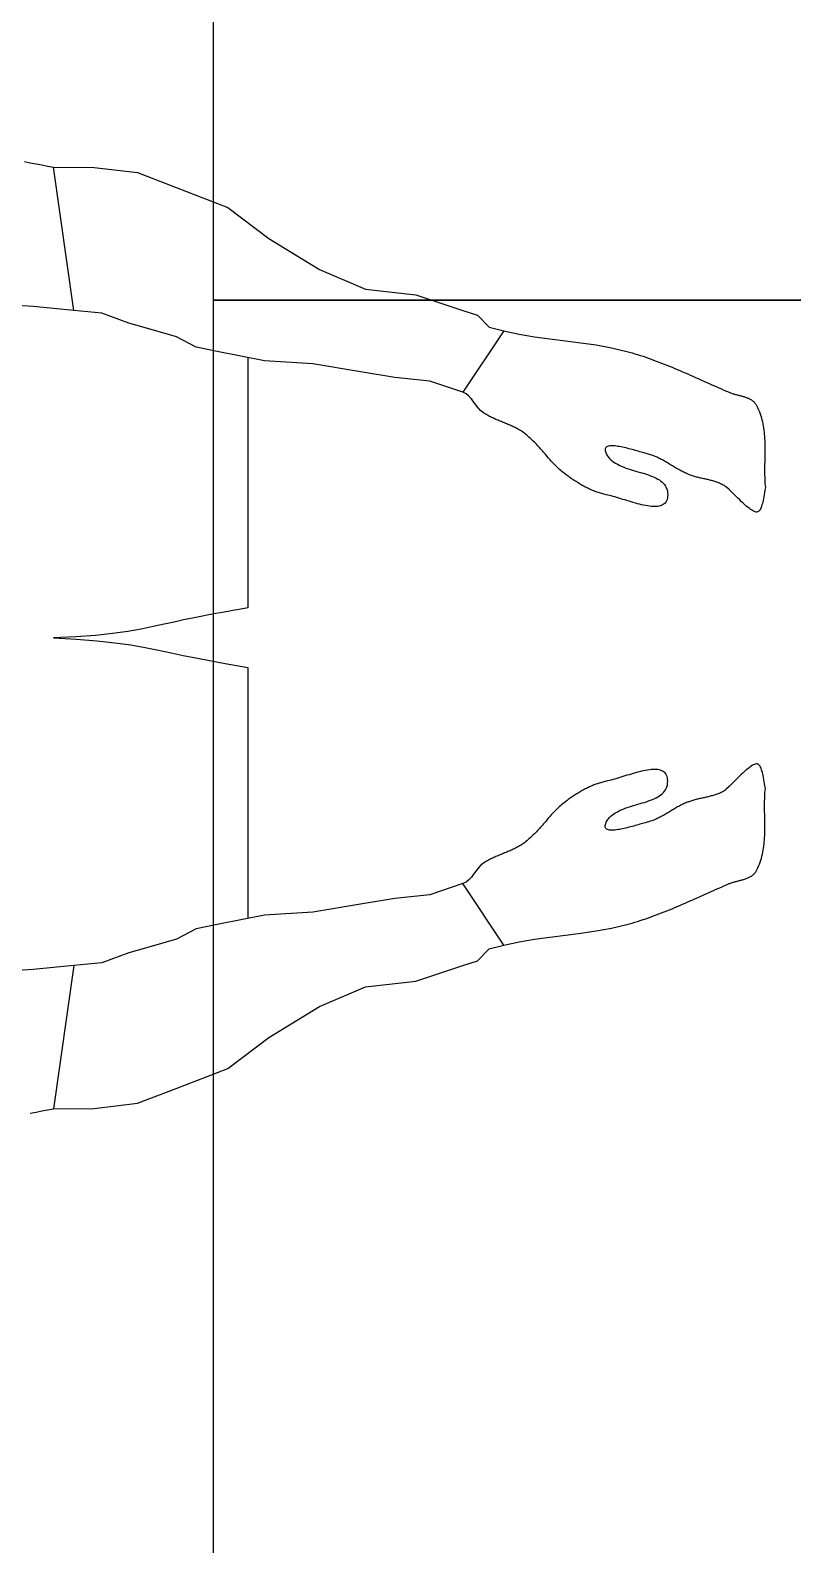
# Model space of a CAD drawing. Header units: millimetres. Extents: x -155 to 94595, y -3153 to 63413.
# Drawn here: x 89471 to 89860, y 44292 to 45065 of the extents above; entities that cross this region are included whole.
import ezdxf

# ---------------------------------------------------------------- set-up
doc = ezdxf.new("R2010")
doc.units = ezdxf.units.MM
doc.linetypes.add('TRATTEGGIATA2', pattern=[0.375, 0.25, -0.125])
doc.layers.add('5', color=1, linetype='TRATTEGGIATA2')
doc.layers.add('int', color=185, linetype='Continuous')

msp = doc.modelspace()

# ---------------------------------------------------------------- linework, layer by layer
at = {"layer": '5'}
for points in [[(90164.86, 44926.989), (89564.86, 44926.989), (89564.86, 45826.989), (90164.86, 45826.989)], [(90164.86, 44026.989), (89564.86, 44026.989), (89564.86, 44926.989), (90164.86, 44926.989)]]:
    msp.add_lwpolyline(points, close=True, dxfattribs=at)
at = {"layer": 'int'}
for p, q in [((89468.493, 44997.803), (89471.432, 44997.192)), ((89471.432, 44997.192), (89474.373, 44996.598)), ((89474.373, 44996.598), (89477.317, 44996.023)), ((89477.317, 44996.023), (89480.263, 44995.468)), ((89480.263, 44995.468), (89483.212, 44994.936)), ((89483.212, 44994.936), (89504.078, 44994.715)), ((89493.662, 44921.784), (89483.212, 44994.936)), ((89504.078, 44994.715), (89526.07, 44992.118)), ((89526.07, 44992.118), (89545.913, 44984.486)), ((89545.913, 44984.486), (89572.176, 44974.385)), ((89572.176, 44974.385), (89593.224, 44958.549)), ((89593.224, 44958.549), (89619.065, 44942.684)), ((89619.065, 44942.684), (89642.406, 44932.681)), ((89642.406, 44932.681), (89668.155, 44929.805)), ((89668.155, 44929.805), (89692.218, 44921.784)), ((89472.848, 44923.865), (89451.623, 44925.228)), ((89493.662, 44921.784), (89472.848, 44923.865)), ((89507.978, 44920.352), (89493.662, 44921.784)), ((89521.652, 44915.28), (89507.978, 44920.352)), ((89535.463, 44911.334), (89521.652, 44915.28)), ((89692.218, 44921.784), (89699.619, 44919.317)), ((89699.619, 44919.317), (89705.531, 44913.23)), ((89546.056, 44908.307), (89535.463, 44911.334)), ((89555.998, 44903.046), (89546.056, 44908.307)), ((89713.118, 44911.334), (89692.218, 44879.983)), ((89705.531, 44913.23), (89713.118, 44911.334)), ((89713.118, 44911.334), (89720.878, 44909.637)), ((89720.878, 44909.637), (89728.715, 44908.316)), ((89728.715, 44908.316), (89736.601, 44907.239)), ((89736.601, 44907.239), (89744.509, 44906.273)), ((89566.814, 44900.883), (89555.998, 44903.046)), ((89590.973, 44896.051), (89566.814, 44900.883)), ((89744.509, 44906.273), (89752.413, 44905.286)), ((89752.413, 44905.286), (89760.284, 44904.147)), ((89760.284, 44904.147), (89768.095, 44902.723)), ((89768.095, 44902.723), (89775.82, 44900.883)), ((89775.82, 44900.883), (89777.211, 44900.496)), ((89777.211, 44900.496), (89778.598, 44900.095)), ((89778.598, 44900.095), (89779.98, 44899.681)), ((89779.98, 44899.681), (89781.358, 44899.254)), ((89781.358, 44899.254), (89782.731, 44898.814)), ((89782.731, 44898.814), (89784.101, 44898.363)), ((89582.36, 44897.774), (89582.36, 44769.892)), ((89615.669, 44894.483), (89590.973, 44896.051)), ((89639.966, 44890.433), (89615.669, 44894.483)), ((89784.101, 44898.363), (89785.466, 44897.9)), ((89785.466, 44897.9), (89786.828, 44897.426)), ((89786.828, 44897.426), (89788.186, 44896.942)), ((89788.186, 44896.942), (89789.541, 44896.448)), ((89789.541, 44896.448), (89790.893, 44895.944)), ((89790.893, 44895.944), (89792.241, 44895.432)), ((89792.241, 44895.432), (89793.587, 44894.911)), ((89793.587, 44894.911), (89794.93, 44894.382)), ((89794.93, 44894.382), (89796.27, 44893.845)), ((89796.27, 44893.845), (89797.608, 44893.302)), ((89797.608, 44893.302), (89798.944, 44892.752)), ((89798.944, 44892.752), (89800.277, 44892.196)), ((89800.277, 44892.196), (89801.609, 44891.634)), ((89801.609, 44891.634), (89802.938, 44891.067)), ((89802.938, 44891.067), (89804.266, 44890.496)), ((89657.488, 44887.513), (89639.966, 44890.433)), ((89675.345, 44885.607), (89657.488, 44887.513)), ((89692.218, 44879.983), (89675.345, 44885.607)), ((89804.266, 44890.496), (89805.593, 44889.921)), ((89805.593, 44889.921), (89806.918, 44889.342)), ((89806.918, 44889.342), (89808.242, 44888.759)), ((89808.242, 44888.759), (89809.565, 44888.175)), ((89809.565, 44888.175), (89810.887, 44887.588)), ((89810.887, 44887.588), (89812.209, 44886.999)), ((89812.209, 44886.999), (89813.53, 44886.409)), ((89813.53, 44886.409), (89814.85, 44885.819)), ((89814.85, 44885.819), (89816.171, 44885.228)), ((89816.171, 44885.228), (89817.491, 44884.638)), ((89817.491, 44884.638), (89818.812, 44884.048)), ((89818.812, 44884.048), (89820.132, 44883.46)), ((89820.132, 44883.46), (89821.454, 44882.873)), ((89693.864, 44879.191), (89692.218, 44879.983)), ((89695.279, 44878.066), (89693.864, 44879.191)), ((89696.53, 44876.702), (89695.279, 44878.066)), ((89697.685, 44875.191), (89696.53, 44876.702)), ((89821.454, 44882.873), (89822.775, 44882.288)), ((89822.775, 44882.288), (89824.098, 44881.707)), ((89824.098, 44881.707), (89825.421, 44881.128)), ((89825.421, 44881.128), (89826.746, 44880.553)), ((89826.746, 44880.553), (89828.071, 44879.983)), ((89828.071, 44879.983), (89828.448, 44879.827)), ((89828.448, 44879.827), (89828.833, 44879.68)), ((89828.833, 44879.68), (89829.226, 44879.54)), ((89829.226, 44879.54), (89829.626, 44879.406)), ((89829.626, 44879.406), (89830.033, 44879.278)), ((89830.033, 44879.278), (89830.445, 44879.155)), ((89830.445, 44879.155), (89830.863, 44879.036)), ((89830.863, 44879.036), (89831.284, 44878.92)), ((89831.284, 44878.92), (89831.708, 44878.807)), ((89831.708, 44878.807), (89832.135, 44878.695)), ((89832.135, 44878.695), (89832.564, 44878.585)), ((89832.564, 44878.585), (89832.994, 44878.476)), ((89832.994, 44878.476), (89833.424, 44878.366)), ((89833.424, 44878.366), (89833.854, 44878.254)), ((89833.854, 44878.254), (89834.283, 44878.141)), ((89834.283, 44878.141), (89834.709, 44878.026)), ((89834.709, 44878.026), (89835.132, 44877.907)), ((89835.132, 44877.907), (89835.552, 44877.784)), ((89835.552, 44877.784), (89835.968, 44877.656)), ((89835.968, 44877.656), (89836.378, 44877.522)), ((89836.378, 44877.522), (89836.783, 44877.383)), ((89836.783, 44877.383), (89837.181, 44877.236)), ((89837.181, 44877.236), (89837.571, 44877.081)), ((89837.571, 44877.081), (89837.953, 44876.918)), ((89837.953, 44876.918), (89838.326, 44876.745)), ((89838.326, 44876.745), (89838.69, 44876.562)), ((89838.69, 44876.562), (89839.043, 44876.369)), ((89839.043, 44876.369), (89839.385, 44876.163)), ((89839.385, 44876.163), (89839.714, 44875.946)), ((89839.714, 44875.946), (89840.031, 44875.715)), ((89840.031, 44875.715), (89840.334, 44875.471)), ((89840.334, 44875.471), (89840.623, 44875.212)), ((89698.809, 44873.626), (89697.685, 44875.191)), ((89699.969, 44872.099), (89698.809, 44873.626)), ((89701.233, 44870.703), (89699.969, 44872.099)), ((89702.668, 44869.532), (89701.233, 44870.703)), ((89703.17, 44869.205), (89702.668, 44869.532)), ((89703.679, 44868.889), (89703.17, 44869.205)), ((89704.193, 44868.582), (89703.679, 44868.889)), ((89704.714, 44868.286), (89704.193, 44868.582)), ((89705.239, 44867.998), (89704.714, 44868.286)), ((89705.769, 44867.718), (89705.239, 44867.998)), ((89706.303, 44867.446), (89705.769, 44867.718)), ((89840.623, 44875.212), (89840.897, 44874.938)), ((89840.897, 44874.938), (89841.155, 44874.647)), ((89841.155, 44874.647), (89841.396, 44874.34)), ((89841.396, 44874.34), (89841.62, 44874.016)), ((89841.62, 44874.016), (89841.826, 44873.673)), ((89841.826, 44873.673), (89842.012, 44873.311)), ((89842.012, 44873.311), (89842.179, 44872.929)), ((89842.179, 44872.929), (89842.665, 44871.963)), ((89842.665, 44871.963), (89843.111, 44870.988)), ((89843.111, 44870.988), (89843.521, 44870.002)), ((89843.521, 44870.002), (89843.894, 44869.007)), ((89843.894, 44869.007), (89844.234, 44868.002)), ((89844.234, 44868.002), (89844.541, 44866.989)), ((89706.842, 44867.182), (89706.303, 44867.446)), ((89707.384, 44866.923), (89706.842, 44867.182)), ((89707.929, 44866.671), (89707.384, 44866.923)), ((89708.478, 44866.423), (89707.929, 44866.671)), ((89709.029, 44866.18), (89708.478, 44866.423)), ((89709.582, 44865.942), (89709.029, 44866.18)), ((89710.137, 44865.706), (89709.582, 44865.942)), ((89710.694, 44865.473), (89710.137, 44865.706)), ((89711.252, 44865.242), (89710.694, 44865.473)), ((89711.811, 44865.013), (89711.252, 44865.242)), ((89712.37, 44864.785), (89711.811, 44865.013)), ((89712.929, 44864.556), (89712.37, 44864.785)), ((89713.488, 44864.328), (89712.929, 44864.556)), ((89714.046, 44864.098), (89713.488, 44864.328)), ((89714.603, 44863.867), (89714.046, 44864.098)), ((89715.159, 44863.633), (89714.603, 44863.867)), ((89715.713, 44863.397), (89715.159, 44863.633)), ((89716.265, 44863.157), (89715.713, 44863.397)), ((89716.815, 44862.913), (89716.265, 44863.157)), ((89717.362, 44862.664), (89716.815, 44862.913)), ((89717.905, 44862.41), (89717.362, 44862.664)), ((89718.445, 44862.15), (89717.905, 44862.41)), ((89718.981, 44861.883), (89718.445, 44862.15)), ((89719.513, 44861.609), (89718.981, 44861.883)), ((89720.04, 44861.327), (89719.513, 44861.609)), ((89720.562, 44861.037), (89720.04, 44861.327)), ((89721.078, 44860.737), (89720.562, 44861.037)), ((89721.589, 44860.428), (89721.078, 44860.737)), ((89722.094, 44860.109), (89721.589, 44860.428)), ((89722.593, 44859.778), (89722.094, 44860.109)), ((89844.541, 44866.989), (89844.816, 44865.967)), ((89844.816, 44865.967), (89845.062, 44864.937)), ((89845.062, 44864.937), (89845.281, 44863.9)), ((89845.281, 44863.9), (89845.472, 44862.856)), ((89845.472, 44862.856), (89845.639, 44861.805)), ((89845.639, 44861.805), (89845.783, 44860.747)), ((89845.783, 44860.747), (89845.905, 44859.684)), ((89723.084, 44859.436), (89722.593, 44859.778)), ((89723.568, 44859.082), (89723.084, 44859.436)), ((89724.17, 44858.62), (89723.568, 44859.082)), ((89724.762, 44858.147), (89724.17, 44858.62)), ((89725.344, 44857.663), (89724.762, 44858.147)), ((89725.916, 44857.168), (89725.344, 44857.663)), ((89726.48, 44856.663), (89725.916, 44857.168)), ((89727.035, 44856.149), (89726.48, 44856.663)), ((89727.583, 44855.627), (89727.035, 44856.149)), ((89728.124, 44855.096), (89727.583, 44855.627)), ((89728.658, 44854.559), (89728.124, 44855.096)), ((89729.186, 44854.014), (89728.658, 44854.559)), ((89729.709, 44853.464), (89729.186, 44854.014)), ((89730.228, 44852.908), (89729.709, 44853.464)), ((89730.742, 44852.347), (89730.228, 44852.908)), ((89731.252, 44851.783), (89730.742, 44852.347)), ((89766.045, 44852.374), (89765.678, 44852.205)), ((89766.465, 44852.504), (89766.045, 44852.374)), ((89766.936, 44852.599), (89766.465, 44852.504)), ((89767.454, 44852.659), (89766.936, 44852.599)), ((89768.016, 44852.687), (89767.454, 44852.659)), ((89768.617, 44852.684), (89768.016, 44852.687)), ((89769.256, 44852.653), (89768.617, 44852.684)), ((89769.928, 44852.595), (89769.256, 44852.653)), ((89770.631, 44852.513), (89769.928, 44852.595)), ((89771.36, 44852.408), (89770.631, 44852.513)), ((89772.112, 44852.283), (89771.36, 44852.408)), ((89772.883, 44852.139), (89772.112, 44852.283)), ((89845.905, 44859.684), (89846.006, 44858.615)), ((89846.006, 44858.615), (89846.089, 44857.542)), ((89846.089, 44857.542), (89846.155, 44856.463)), ((89846.155, 44856.463), (89846.206, 44855.381)), ((89846.206, 44855.381), (89846.242, 44854.295)), ((89846.242, 44854.295), (89846.266, 44853.205)), ((89846.266, 44853.205), (89846.279, 44852.113)), ((89731.759, 44851.215), (89731.252, 44851.783)), ((89732.264, 44850.644), (89731.759, 44851.215)), ((89732.767, 44850.07), (89732.264, 44850.644)), ((89733.268, 44849.496), (89732.767, 44850.07)), ((89733.769, 44848.92), (89733.268, 44849.496)), ((89734.269, 44848.344), (89733.769, 44848.92)), ((89734.769, 44847.768), (89734.269, 44848.344)), ((89735.271, 44847.193), (89734.769, 44847.768)), ((89735.773, 44846.62), (89735.271, 44847.193)), ((89736.278, 44846.049), (89735.773, 44846.62)), ((89736.785, 44845.481), (89736.278, 44846.049)), ((89737.296, 44844.916), (89736.785, 44845.481)), ((89737.81, 44844.355), (89737.296, 44844.916)), ((89764.82, 44851.105), (89764.774, 44850.715)), ((89764.774, 44850.715), (89764.803, 44850.274)), ((89764.803, 44850.274), (89764.909, 44849.782)), ((89764.937, 44851.447), (89764.82, 44851.105)), ((89764.909, 44849.782), (89765.097, 44849.235)), ((89765.121, 44851.743), (89764.937, 44851.447)), ((89765.097, 44849.235), (89765.37, 44848.632)), ((89765.369, 44851.995), (89765.121, 44851.743)), ((89765.678, 44852.205), (89765.369, 44851.995)), ((89765.37, 44848.632), (89765.85, 44847.778)), ((89765.85, 44847.778), (89766.404, 44846.984)), ((89766.404, 44846.984), (89767.027, 44846.244)), ((89767.027, 44846.244), (89767.715, 44845.555)), ((89767.715, 44845.555), (89768.462, 44844.915)), ((89768.462, 44844.915), (89769.265, 44844.319)), ((89773.672, 44851.979), (89772.883, 44852.139)), ((89774.473, 44851.804), (89773.672, 44851.979)), ((89775.284, 44851.616), (89774.473, 44851.804)), ((89776.101, 44851.418), (89775.284, 44851.616)), ((89776.92, 44851.211), (89776.101, 44851.418)), ((89777.739, 44850.998), (89776.92, 44851.211)), ((89778.554, 44850.779), (89777.739, 44850.998)), ((89779.361, 44850.558), (89778.554, 44850.779)), ((89780.158, 44850.337), (89779.361, 44850.558)), ((89780.94, 44850.116), (89780.158, 44850.337)), ((89781.704, 44849.899), (89780.94, 44850.116)), ((89782.447, 44849.686), (89781.704, 44849.899)), ((89783.166, 44849.481), (89782.447, 44849.686)), ((89783.856, 44849.285), (89783.166, 44849.481)), ((89784.515, 44849.1), (89783.856, 44849.285)), ((89785.14, 44848.928), (89784.515, 44849.1)), ((89785.726, 44848.772), (89785.14, 44848.928)), ((89786.27, 44848.632), (89785.726, 44848.772)), ((89786.851, 44848.479), (89786.27, 44848.632)), ((89787.426, 44848.311), (89786.851, 44848.479)), ((89787.995, 44848.13), (89787.426, 44848.311)), ((89788.56, 44847.936), (89787.995, 44848.13)), ((89789.119, 44847.73), (89788.56, 44847.936)), ((89789.674, 44847.513), (89789.119, 44847.73)), ((89790.225, 44847.285), (89789.674, 44847.513)), ((89790.772, 44847.046), (89790.225, 44847.285)), ((89791.314, 44846.798), (89790.772, 44847.046)), ((89791.854, 44846.541), (89791.314, 44846.798)), ((89792.389, 44846.275), (89791.854, 44846.541)), ((89792.922, 44846.002), (89792.389, 44846.275)), ((89793.453, 44845.723), (89792.922, 44846.002)), ((89793.981, 44845.437), (89793.453, 44845.723)), ((89794.506, 44845.145), (89793.981, 44845.437)), ((89795.03, 44844.848), (89794.506, 44845.145)), ((89795.552, 44844.547), (89795.03, 44844.848)), ((89796.073, 44844.243), (89795.552, 44844.547)), ((89846.216, 44845.519), (89846.196, 44844.418)), ((89846.235, 44846.621), (89846.216, 44845.519)), ((89846.253, 44847.721), (89846.235, 44846.621)), ((89846.268, 44848.822), (89846.253, 44847.721)), ((89846.279, 44849.92), (89846.268, 44848.822)), ((89846.279, 44852.113), (89846.283, 44851.018)), ((89846.283, 44851.018), (89846.279, 44849.92)), ((89738.328, 44843.8), (89737.81, 44844.355)), ((89738.851, 44843.249), (89738.328, 44843.8)), ((89739.38, 44842.705), (89738.851, 44843.249)), ((89739.914, 44842.167), (89739.38, 44842.705)), ((89740.455, 44841.637), (89739.914, 44842.167)), ((89741.003, 44841.114), (89740.455, 44841.637)), ((89741.558, 44840.6), (89741.003, 44841.114)), ((89742.122, 44840.096), (89741.558, 44840.6)), ((89742.694, 44839.601), (89742.122, 44840.096)), ((89743.276, 44839.116), (89742.694, 44839.601)), ((89743.867, 44838.643), (89743.276, 44839.116)), ((89744.469, 44838.181), (89743.867, 44838.643)), ((89744.951, 44837.822), (89744.469, 44838.181)), ((89745.436, 44837.464), (89744.951, 44837.822)), ((89745.924, 44837.109), (89745.436, 44837.464)), ((89746.414, 44836.756), (89745.924, 44837.109)), ((89769.265, 44844.319), (89770.119, 44843.765)), ((89770.119, 44843.765), (89771.019, 44843.25)), ((89771.019, 44843.25), (89771.96, 44842.768)), ((89771.96, 44842.768), (89772.939, 44842.318)), ((89772.939, 44842.318), (89773.95, 44841.897)), ((89773.95, 44841.897), (89774.988, 44841.499)), ((89774.988, 44841.499), (89776.05, 44841.123)), ((89776.05, 44841.123), (89777.13, 44840.765)), ((89777.13, 44840.765), (89778.225, 44840.421)), ((89778.225, 44840.421), (89779.328, 44840.088)), ((89779.328, 44840.088), (89780.437, 44839.763)), ((89780.437, 44839.763), (89781.546, 44839.442)), ((89781.546, 44839.442), (89782.65, 44839.122)), ((89782.65, 44839.122), (89783.745, 44838.8)), ((89783.745, 44838.8), (89784.826, 44838.472)), ((89784.826, 44838.472), (89785.89, 44838.135)), ((89785.89, 44838.135), (89786.93, 44837.785)), ((89786.93, 44837.785), (89787.943, 44837.419)), ((89787.943, 44837.419), (89788.924, 44837.035)), ((89788.924, 44837.035), (89789.869, 44836.627)), ((89796.592, 44843.935), (89796.073, 44844.243)), ((89797.111, 44843.626), (89796.592, 44843.935)), ((89797.63, 44843.314), (89797.111, 44843.626)), ((89798.148, 44843.002), (89797.63, 44843.314)), ((89798.666, 44842.689), (89798.148, 44843.002)), ((89799.184, 44842.377), (89798.666, 44842.689)), ((89799.702, 44842.065), (89799.184, 44842.377)), ((89800.222, 44841.756), (89799.702, 44842.065)), ((89800.743, 44841.448), (89800.222, 44841.756)), ((89801.265, 44841.144), (89800.743, 44841.448)), ((89801.788, 44840.843), (89801.265, 44841.144)), ((89802.313, 44840.547), (89801.788, 44840.843)), ((89802.841, 44840.255), (89802.313, 44840.547)), ((89803.371, 44839.969), (89802.841, 44840.255)), ((89803.904, 44839.69), (89803.371, 44839.969)), ((89804.439, 44839.417), (89803.904, 44839.69)), ((89804.978, 44839.152), (89804.439, 44839.417)), ((89805.52, 44838.896), (89804.978, 44839.152)), ((89806.066, 44838.648), (89805.52, 44838.896)), ((89806.616, 44838.409), (89806.066, 44838.648)), ((89807.171, 44838.181), (89806.616, 44838.409)), ((89807.171, 44838.181), (89807.665, 44837.99)), ((89807.665, 44837.99), (89808.164, 44837.809)), ((89808.164, 44837.809), (89808.667, 44837.637)), ((89808.667, 44837.637), (89809.174, 44837.474)), ((89809.174, 44837.474), (89809.685, 44837.318)), ((89809.685, 44837.318), (89810.199, 44837.17)), ((89810.199, 44837.17), (89810.715, 44837.029)), ((89810.715, 44837.029), (89811.235, 44836.893)), ((89811.235, 44836.893), (89811.756, 44836.763)), ((89846.153, 44841.118), (89846.149, 44840.021)), ((89846.149, 44840.021), (89846.153, 44838.926)), ((89846.163, 44842.217), (89846.153, 44841.118)), ((89846.153, 44838.926), (89846.166, 44837.833)), ((89846.178, 44843.317), (89846.163, 44842.217)), ((89846.166, 44837.833), (89846.19, 44836.744)), ((89846.196, 44844.418), (89846.178, 44843.317)), ((89746.908, 44836.406), (89746.414, 44836.756)), ((89747.404, 44836.059), (89746.908, 44836.406)), ((89747.903, 44835.715), (89747.404, 44836.059)), ((89748.405, 44835.375), (89747.903, 44835.715)), ((89748.91, 44835.038), (89748.405, 44835.375)), ((89749.417, 44834.705), (89748.91, 44835.038)), ((89749.928, 44834.376), (89749.417, 44834.705)), ((89750.441, 44834.051), (89749.928, 44834.376)), ((89750.957, 44833.731), (89750.441, 44834.051)), ((89751.476, 44833.415), (89750.957, 44833.731)), ((89751.998, 44833.105), (89751.476, 44833.415)), ((89752.523, 44832.8), (89751.998, 44833.105)), ((89753.05, 44832.5), (89752.523, 44832.8)), ((89753.581, 44832.205), (89753.05, 44832.5)), ((89754.114, 44831.917), (89753.581, 44832.205)), ((89754.65, 44831.635), (89754.114, 44831.917)), ((89755.188, 44831.359), (89754.65, 44831.635)), ((89755.73, 44831.09), (89755.188, 44831.359)), ((89756.274, 44830.827), (89755.73, 44831.09)), ((89756.822, 44830.571), (89756.274, 44830.827)), ((89757.372, 44830.323), (89756.822, 44830.571)), ((89757.925, 44830.082), (89757.372, 44830.323)), ((89758.481, 44829.849), (89757.925, 44830.082)), ((89759.039, 44829.623), (89758.481, 44829.849)), ((89759.6, 44829.406), (89759.039, 44829.623)), ((89760.165, 44829.197), (89759.6, 44829.406)), ((89760.732, 44828.997), (89760.165, 44829.197)), ((89789.869, 44836.627), (89790.772, 44836.193)), ((89790.772, 44836.193), (89791.629, 44835.73)), ((89791.629, 44835.73), (89792.436, 44835.235)), ((89792.436, 44835.235), (89793.188, 44834.703)), ((89793.188, 44834.703), (89793.88, 44834.131)), ((89793.88, 44834.131), (89794.509, 44833.517)), ((89794.509, 44833.517), (89795.068, 44832.856)), ((89795.068, 44832.856), (89795.554, 44832.146)), ((89795.554, 44832.146), (89795.961, 44831.382)), ((89795.961, 44831.382), (89796.287, 44830.563)), ((89796.287, 44830.563), (89796.525, 44829.683)), ((89796.525, 44829.683), (89796.671, 44828.74)), ((89811.756, 44836.763), (89812.28, 44836.637)), ((89812.28, 44836.637), (89812.805, 44836.514)), ((89812.805, 44836.514), (89813.331, 44836.395)), ((89813.331, 44836.395), (89813.858, 44836.277)), ((89813.858, 44836.277), (89814.386, 44836.161)), ((89814.386, 44836.161), (89814.914, 44836.046)), ((89814.914, 44836.046), (89815.441, 44835.931)), ((89815.441, 44835.931), (89815.969, 44835.816)), ((89815.969, 44835.816), (89816.495, 44835.699)), ((89816.495, 44835.699), (89817.02, 44835.58)), ((89817.02, 44835.58), (89817.544, 44835.458)), ((89817.544, 44835.458), (89818.066, 44835.332)), ((89818.066, 44835.332), (89818.586, 44835.202)), ((89818.586, 44835.202), (89819.103, 44835.068)), ((89819.103, 44835.068), (89819.618, 44834.927)), ((89819.618, 44834.927), (89820.129, 44834.781)), ((89820.129, 44834.781), (89820.637, 44834.627)), ((89820.637, 44834.627), (89821.141, 44834.465)), ((89821.141, 44834.465), (89821.641, 44834.295)), ((89821.641, 44834.295), (89822.136, 44834.115)), ((89822.136, 44834.115), (89822.626, 44833.925)), ((89822.626, 44833.925), (89823.112, 44833.725)), ((89823.112, 44833.725), (89823.591, 44833.513)), ((89823.591, 44833.513), (89824.065, 44833.289)), ((89824.065, 44833.289), (89824.533, 44833.053)), ((89824.533, 44833.053), (89824.993, 44832.802)), ((89824.993, 44832.802), (89825.448, 44832.537)), ((89825.448, 44832.537), (89825.894, 44832.258)), ((89825.894, 44832.258), (89826.334, 44831.962)), ((89826.334, 44831.962), (89826.765, 44831.65)), ((89828.038, 44830.377), (89826.765, 44831.65)), ((89829.246, 44829.171), (89828.038, 44830.377)), ((89830.392, 44828.032), (89829.246, 44829.171)), ((89846.318, 44830.104), (89846.119, 44828.919)), ((89846.19, 44836.744), (89846.226, 44835.657)), ((89846.226, 44835.657), (89846.276, 44834.575)), ((89846.276, 44834.575), (89846.342, 44833.497)), ((89846.527, 44831.354), (89846.318, 44830.104)), ((89846.342, 44833.497), (89846.425, 44832.423)), ((89846.425, 44832.423), (89846.527, 44831.354)), ((89761.302, 44828.806), (89760.732, 44828.997)), ((89761.874, 44828.623), (89761.302, 44828.806)), ((89762.45, 44828.45), (89761.874, 44828.623)), ((89763.028, 44828.286), (89762.45, 44828.45)), ((89763.609, 44828.132), (89763.028, 44828.286)), ((89764.193, 44827.988), (89763.609, 44828.132)), ((89764.78, 44827.855), (89764.193, 44827.988)), ((89765.37, 44827.731), (89764.78, 44827.855)), ((89766.181, 44827.557), (89765.37, 44827.731)), ((89767.032, 44827.353), (89766.181, 44827.557)), ((89767.919, 44827.121), (89767.032, 44827.353)), ((89768.839, 44826.866), (89767.919, 44827.121)), ((89769.789, 44826.591), (89768.839, 44826.866)), ((89770.765, 44826.298), (89769.789, 44826.591)), ((89771.764, 44825.991), (89770.765, 44826.298)), ((89772.783, 44825.673), (89771.764, 44825.991)), ((89773.819, 44825.348), (89772.783, 44825.673)), ((89774.869, 44825.017), (89773.819, 44825.348)), ((89775.929, 44824.686), (89774.869, 44825.017)), ((89776.996, 44824.356), (89775.929, 44824.686)), ((89778.067, 44824.031), (89776.996, 44824.356)), ((89779.138, 44823.714), (89778.067, 44824.031)), ((89780.208, 44823.408), (89779.138, 44823.714)), ((89781.271, 44823.117), (89780.208, 44823.408)), ((89782.325, 44822.843), (89781.271, 44823.117)), ((89783.367, 44822.59), (89782.325, 44822.843)), ((89784.394, 44822.362), (89783.367, 44822.59)), ((89785.402, 44822.16), (89784.394, 44822.362)), ((89786.388, 44821.989), (89785.402, 44822.16)), ((89787.349, 44821.852), (89786.388, 44821.989)), ((89788.281, 44821.751), (89787.349, 44821.852)), ((89789.183, 44821.69), (89788.281, 44821.751)), ((89790.049, 44821.672), (89789.183, 44821.69)), ((89790.877, 44821.701), (89790.049, 44821.672)), ((89791.664, 44821.779), (89790.877, 44821.701)), ((89792.407, 44821.909), (89791.664, 44821.779)), ((89793.102, 44822.096), (89792.407, 44821.909)), ((89793.746, 44822.341), (89793.102, 44822.096)), ((89794.336, 44822.649), (89793.746, 44822.341)), ((89794.868, 44823.022), (89794.336, 44822.649)), ((89795.34, 44823.464), (89794.868, 44823.022)), ((89795.749, 44823.977), (89795.34, 44823.464)), ((89796.09, 44824.565), (89795.749, 44823.977)), ((89796.361, 44825.232), (89796.09, 44824.565)), ((89796.559, 44825.979), (89796.361, 44825.232)), ((89796.68, 44826.811), (89796.559, 44825.979)), ((89796.671, 44828.74), (89796.721, 44827.731)), ((89796.721, 44827.731), (89796.68, 44826.811)), ((89831.476, 44826.96), (89830.392, 44828.032)), ((89832.501, 44825.955), (89831.476, 44826.96)), ((89833.469, 44825.017), (89832.501, 44825.955)), ((89834.382, 44824.146), (89833.469, 44825.017)), ((89835.242, 44823.341), (89834.382, 44824.146)), ((89836.052, 44822.603), (89835.242, 44823.341)), ((89836.812, 44821.932), (89836.052, 44822.603)), ((89837.525, 44821.327), (89836.812, 44821.932)), ((89838.193, 44820.789), (89837.525, 44821.327)), ((89844.604, 44821.815), (89844.395, 44821.224)), ((89844.804, 44822.472), (89844.604, 44821.815)), ((89844.997, 44823.195), (89844.804, 44822.472)), ((89845.184, 44823.984), (89844.997, 44823.195)), ((89845.369, 44824.839), (89845.184, 44823.984)), ((89845.553, 44825.76), (89845.369, 44824.839)), ((89845.738, 44826.747), (89845.553, 44825.76)), ((89845.926, 44827.8), (89845.738, 44826.747)), ((89846.119, 44828.919), (89845.926, 44827.8)), ((89838.818, 44820.318), (89838.193, 44820.789)), ((89839.402, 44819.913), (89838.818, 44820.318)), ((89839.948, 44819.575), (89839.402, 44819.913)), ((89840.456, 44819.304), (89839.948, 44819.575)), ((89840.929, 44819.099), (89840.456, 44819.304)), ((89841.369, 44818.96), (89840.929, 44819.099)), ((89841.778, 44818.888), (89841.369, 44818.96)), ((89842.158, 44818.882), (89841.778, 44818.888)), ((89842.511, 44818.943), (89842.158, 44818.882)), ((89842.839, 44819.07), (89842.511, 44818.943)), ((89843.145, 44819.263), (89842.839, 44819.07)), ((89843.429, 44819.523), (89843.145, 44819.263)), ((89843.694, 44819.849), (89843.429, 44819.523)), ((89843.942, 44820.241), (89843.694, 44819.849)), ((89844.175, 44820.7), (89843.942, 44820.241)), ((89844.395, 44821.224), (89844.175, 44820.7)), ((89569.421, 44767.632), (89566.143, 44767.038)), ((89572.314, 44768.144), (89569.421, 44767.632)), ((89574.802, 44768.578), (89572.314, 44768.144)), ((89578.041, 44769.141), (89574.802, 44768.578)), ((89582.36, 44769.892), (89578.041, 44769.141)), ((89534.154, 44760.362), (89528.048, 44759.147)), ((89539.688, 44761.568), (89534.154, 44760.362)), ((89544.813, 44762.719), (89539.688, 44761.568)), ((89549.661, 44763.774), (89544.813, 44762.719)), ((89554.242, 44764.731), (89549.661, 44763.774)), ((89558.531, 44765.591), (89554.242, 44764.731)), ((89562.506, 44766.359), (89558.531, 44765.591)), ((89566.143, 44767.038), (89562.506, 44766.359)), ((89494.632, 44755.135), (89483.212, 44754.579)), ((89483.212, 44754.579), (89494.998, 44754.005)), ((89504.662, 44755.916), (89494.632, 44755.135)), ((89494.998, 44754.005), (89505.382, 44753.192)), ((89513.465, 44756.877), (89504.662, 44755.916)), ((89505.382, 44753.192), (89514.566, 44752.184)), ((89521.206, 44757.969), (89513.465, 44756.877)), ((89514.566, 44752.184), (89522.75, 44751.022)), ((89528.048, 44759.147), (89521.206, 44757.969)), ((89522.75, 44751.022), (89530.135, 44749.751)), ((89530.135, 44749.751), (89536.922, 44748.412)), ((89536.922, 44748.412), (89543.312, 44747.049)), ((89543.312, 44747.049), (89549.505, 44745.705)), ((89549.505, 44745.705), (89556.809, 44744.215)), ((89556.809, 44744.215), (89570.955, 44741.59)), ((89570.955, 44741.59), (89582.36, 44739.559)), ((89582.36, 44739.559), (89582.36, 44611.384)), ((89840.929, 44690.06), (89840.456, 44689.855)), ((89841.369, 44690.198), (89840.929, 44690.06)), ((89841.778, 44690.27), (89841.369, 44690.198)), ((89842.158, 44690.276), (89841.778, 44690.27)), ((89842.511, 44690.215), (89842.158, 44690.276)), ((89842.839, 44690.088), (89842.511, 44690.215)), ((89843.145, 44689.895), (89842.839, 44690.088)), ((89768.839, 44682.292), (89767.919, 44682.037)), ((89769.789, 44682.567), (89768.839, 44682.292)), ((89770.765, 44682.86), (89769.789, 44682.567)), ((89771.764, 44683.167), (89770.765, 44682.86)), ((89772.783, 44683.485), (89771.764, 44683.167)), ((89773.819, 44683.81), (89772.783, 44683.485)), ((89774.869, 44684.141), (89773.819, 44683.81)), ((89775.929, 44684.472), (89774.869, 44684.141)), ((89776.996, 44684.802), (89775.929, 44684.472)), ((89778.067, 44685.128), (89776.996, 44684.802)), ((89779.138, 44685.444), (89778.067, 44685.128)), ((89780.208, 44685.75), (89779.138, 44685.444)), ((89781.271, 44686.041), (89780.208, 44685.75)), ((89782.325, 44686.315), (89781.271, 44686.041)), ((89783.367, 44686.568), (89782.325, 44686.315)), ((89784.394, 44686.796), (89783.367, 44686.568)), ((89785.402, 44686.998), (89784.394, 44686.796)), ((89786.388, 44687.169), (89785.402, 44686.998)), ((89787.349, 44687.306), (89786.388, 44687.169)), ((89788.281, 44687.407), (89787.349, 44687.306)), ((89789.183, 44687.468), (89788.281, 44687.407)), ((89790.049, 44687.486), (89789.183, 44687.468)), ((89790.877, 44687.457), (89790.049, 44687.486)), ((89791.664, 44687.379), (89790.877, 44687.457)), ((89792.407, 44687.249), (89791.664, 44687.379)), ((89793.102, 44687.062), (89792.407, 44687.249)), ((89793.746, 44686.817), (89793.102, 44687.062)), ((89794.336, 44686.509), (89793.746, 44686.817)), ((89794.868, 44686.136), (89794.336, 44686.509)), ((89795.34, 44685.694), (89794.868, 44686.136)), ((89795.749, 44685.181), (89795.34, 44685.694)), ((89796.09, 44684.593), (89795.749, 44685.181)), ((89796.361, 44683.926), (89796.09, 44684.593)), ((89796.559, 44683.179), (89796.361, 44683.926)), ((89796.68, 44682.347), (89796.559, 44683.179)), ((89796.721, 44681.427), (89796.68, 44682.347)), ((89831.476, 44682.198), (89830.392, 44681.126)), ((89832.501, 44683.203), (89831.476, 44682.198)), ((89833.469, 44684.141), (89832.501, 44683.203)), ((89834.382, 44685.013), (89833.469, 44684.141)), ((89835.242, 44685.817), (89834.382, 44685.013)), ((89836.052, 44686.555), (89835.242, 44685.817)), ((89836.812, 44687.226), (89836.052, 44686.555)), ((89837.525, 44687.831), (89836.812, 44687.226)), ((89838.193, 44688.369), (89837.525, 44687.831)), ((89838.818, 44688.84), (89838.193, 44688.369)), ((89839.402, 44689.245), (89838.818, 44688.84)), ((89839.948, 44689.583), (89839.402, 44689.245)), ((89840.456, 44689.855), (89839.948, 44689.583)), ((89843.429, 44689.635), (89843.145, 44689.895)), ((89843.694, 44689.309), (89843.429, 44689.635)), ((89843.942, 44688.917), (89843.694, 44689.309)), ((89844.175, 44688.458), (89843.942, 44688.917)), ((89844.395, 44687.934), (89844.175, 44688.458)), ((89844.604, 44687.343), (89844.395, 44687.934)), ((89844.804, 44686.686), (89844.604, 44687.343)), ((89844.997, 44685.963), (89844.804, 44686.686)), ((89845.184, 44685.174), (89844.997, 44685.963)), ((89845.369, 44684.319), (89845.184, 44685.174)), ((89845.553, 44683.398), (89845.369, 44684.319)), ((89845.738, 44682.411), (89845.553, 44683.398)), ((89845.926, 44681.358), (89845.738, 44682.411)), ((89749.417, 44674.453), (89748.91, 44674.12)), ((89749.928, 44674.782), (89749.417, 44674.453)), ((89750.441, 44675.107), (89749.928, 44674.782)), ((89750.957, 44675.427), (89750.441, 44675.107)), ((89751.476, 44675.743), (89750.957, 44675.427)), ((89751.998, 44676.053), (89751.476, 44675.743)), ((89752.523, 44676.358), (89751.998, 44676.053)), ((89753.05, 44676.658), (89752.523, 44676.358)), ((89753.581, 44676.953), (89753.05, 44676.658)), ((89754.114, 44677.241), (89753.581, 44676.953)), ((89754.65, 44677.523), (89754.114, 44677.241)), ((89755.188, 44677.799), (89754.65, 44677.523)), ((89755.73, 44678.069), (89755.188, 44677.799)), ((89756.274, 44678.331), (89755.73, 44678.069)), ((89756.822, 44678.587), (89756.274, 44678.331)), ((89757.372, 44678.835), (89756.822, 44678.587)), ((89757.925, 44679.076), (89757.372, 44678.835)), ((89758.481, 44679.309), (89757.925, 44679.076)), ((89759.039, 44679.535), (89758.481, 44679.309)), ((89759.6, 44679.752), (89759.039, 44679.535)), ((89760.165, 44679.961), (89759.6, 44679.752)), ((89760.732, 44680.161), (89760.165, 44679.961)), ((89761.302, 44680.352), (89760.732, 44680.161)), ((89761.874, 44680.535), (89761.302, 44680.352)), ((89762.45, 44680.708), (89761.874, 44680.535)), ((89763.028, 44680.872), (89762.45, 44680.708)), ((89763.609, 44681.026), (89763.028, 44680.872)), ((89764.193, 44681.17), (89763.609, 44681.026)), ((89764.78, 44681.303), (89764.193, 44681.17)), ((89765.37, 44681.427), (89764.78, 44681.303)), ((89766.181, 44681.601), (89765.37, 44681.427)), ((89767.032, 44681.806), (89766.181, 44681.601)), ((89767.919, 44682.037), (89767.032, 44681.806)), ((89792.436, 44673.924), (89793.188, 44674.456)), ((89793.188, 44674.456), (89793.88, 44675.027)), ((89793.88, 44675.027), (89794.509, 44675.641)), ((89794.509, 44675.641), (89795.068, 44676.302)), ((89795.068, 44676.302), (89795.554, 44677.012)), ((89795.554, 44677.012), (89795.961, 44677.776)), ((89795.961, 44677.776), (89796.287, 44678.596)), ((89796.287, 44678.596), (89796.525, 44679.475)), ((89796.525, 44679.475), (89796.671, 44680.418)), ((89796.671, 44680.418), (89796.721, 44681.427)), ((89820.129, 44674.377), (89820.637, 44674.531)), ((89820.637, 44674.531), (89821.141, 44674.693)), ((89821.141, 44674.693), (89821.641, 44674.863)), ((89821.641, 44674.863), (89822.136, 44675.043)), ((89822.136, 44675.043), (89822.626, 44675.233)), ((89822.626, 44675.233), (89823.112, 44675.433)), ((89823.112, 44675.433), (89823.591, 44675.645)), ((89823.591, 44675.645), (89824.065, 44675.869)), ((89824.065, 44675.869), (89824.533, 44676.106)), ((89824.533, 44676.106), (89824.993, 44676.356)), ((89824.993, 44676.356), (89825.448, 44676.621)), ((89825.448, 44676.621), (89825.894, 44676.901)), ((89825.894, 44676.901), (89826.334, 44677.196)), ((89826.334, 44677.196), (89826.765, 44677.508)), ((89828.038, 44678.781), (89826.765, 44677.508)), ((89829.246, 44679.987), (89828.038, 44678.781)), ((89830.392, 44681.126), (89829.246, 44679.987)), ((89846.119, 44680.239), (89845.926, 44681.358)), ((89846.318, 44679.055), (89846.119, 44680.239)), ((89846.226, 44673.501), (89846.276, 44674.583)), ((89846.276, 44674.583), (89846.342, 44675.662)), ((89846.527, 44677.804), (89846.318, 44679.055)), ((89846.342, 44675.662), (89846.425, 44676.735)), ((89846.425, 44676.735), (89846.527, 44677.804)), ((89739.914, 44666.991), (89739.38, 44666.453)), ((89740.455, 44667.521), (89739.914, 44666.991)), ((89741.003, 44668.044), (89740.455, 44667.521)), ((89741.558, 44668.558), (89741.003, 44668.044)), ((89742.122, 44669.062), (89741.558, 44668.558)), ((89742.694, 44669.557), (89742.122, 44669.062)), ((89743.276, 44670.042), (89742.694, 44669.557)), ((89743.867, 44670.515), (89743.276, 44670.042)), ((89744.469, 44670.977), (89743.867, 44670.515)), ((89744.951, 44671.336), (89744.469, 44670.977)), ((89745.436, 44671.694), (89744.951, 44671.336)), ((89745.924, 44672.049), (89745.436, 44671.694)), ((89746.414, 44672.402), (89745.924, 44672.049)), ((89746.908, 44672.752), (89746.414, 44672.402)), ((89747.404, 44673.099), (89746.908, 44672.752)), ((89747.903, 44673.443), (89747.404, 44673.099)), ((89748.405, 44673.783), (89747.903, 44673.443)), ((89748.91, 44674.12), (89748.405, 44673.783)), ((89771.96, 44666.39), (89772.939, 44666.84)), ((89772.939, 44666.84), (89773.95, 44667.262)), ((89773.95, 44667.262), (89774.988, 44667.659)), ((89774.988, 44667.659), (89776.05, 44668.035)), ((89776.05, 44668.035), (89777.13, 44668.393)), ((89777.13, 44668.393), (89778.225, 44668.737)), ((89778.225, 44668.737), (89779.328, 44669.07)), ((89779.328, 44669.07), (89780.437, 44669.395)), ((89780.437, 44669.395), (89781.546, 44669.716)), ((89781.546, 44669.716), (89782.65, 44670.036)), ((89782.65, 44670.036), (89783.745, 44670.358)), ((89783.745, 44670.358), (89784.826, 44670.686)), ((89784.826, 44670.686), (89785.89, 44671.023)), ((89785.89, 44671.023), (89786.93, 44671.373)), ((89786.93, 44671.373), (89787.943, 44671.739)), ((89787.943, 44671.739), (89788.924, 44672.124)), ((89788.924, 44672.124), (89789.869, 44672.531)), ((89789.869, 44672.531), (89790.772, 44672.965)), ((89790.772, 44672.965), (89791.629, 44673.428)), ((89791.629, 44673.428), (89792.436, 44673.924)), ((89799.184, 44666.781), (89798.666, 44666.469)), ((89799.702, 44667.093), (89799.184, 44666.781)), ((89800.222, 44667.402), (89799.702, 44667.093)), ((89800.743, 44667.71), (89800.222, 44667.402)), ((89801.265, 44668.014), (89800.743, 44667.71)), ((89801.788, 44668.315), (89801.265, 44668.014)), ((89802.313, 44668.611), (89801.788, 44668.315)), ((89802.841, 44668.903), (89802.313, 44668.611)), ((89803.371, 44669.189), (89802.841, 44668.903)), ((89803.904, 44669.468), (89803.371, 44669.189)), ((89804.439, 44669.741), (89803.904, 44669.468)), ((89804.978, 44670.006), (89804.439, 44669.741)), ((89805.52, 44670.263), (89804.978, 44670.006)), ((89806.066, 44670.51), (89805.52, 44670.263)), ((89806.616, 44670.749), (89806.066, 44670.51)), ((89807.171, 44670.977), (89806.616, 44670.749)), ((89807.171, 44670.977), (89807.665, 44671.168)), ((89807.665, 44671.168), (89808.164, 44671.349)), ((89808.164, 44671.349), (89808.667, 44671.521)), ((89808.667, 44671.521), (89809.174, 44671.684)), ((89809.174, 44671.684), (89809.685, 44671.84)), ((89809.685, 44671.84), (89810.199, 44671.988)), ((89810.199, 44671.988), (89810.715, 44672.129)), ((89810.715, 44672.129), (89811.235, 44672.265)), ((89811.235, 44672.265), (89811.756, 44672.395)), ((89811.756, 44672.395), (89812.28, 44672.521)), ((89812.28, 44672.521), (89812.805, 44672.644)), ((89812.805, 44672.644), (89813.331, 44672.764)), ((89813.331, 44672.764), (89813.858, 44672.881)), ((89813.858, 44672.881), (89814.386, 44672.997)), ((89814.386, 44672.997), (89814.914, 44673.112)), ((89814.914, 44673.112), (89815.441, 44673.227)), ((89815.441, 44673.227), (89815.969, 44673.342)), ((89815.969, 44673.342), (89816.495, 44673.459)), ((89816.495, 44673.459), (89817.02, 44673.578)), ((89817.02, 44673.578), (89817.544, 44673.7)), ((89817.544, 44673.7), (89818.066, 44673.826)), ((89818.066, 44673.826), (89818.586, 44673.956)), ((89818.586, 44673.956), (89819.103, 44674.09)), ((89819.103, 44674.09), (89819.618, 44674.231)), ((89819.618, 44674.231), (89820.129, 44674.377)), ((89846.149, 44669.137), (89846.153, 44670.232)), ((89846.153, 44668.04), (89846.149, 44669.137)), ((89846.153, 44670.232), (89846.166, 44671.325)), ((89846.163, 44666.941), (89846.153, 44668.04)), ((89846.178, 44665.841), (89846.163, 44666.941)), ((89846.166, 44671.325), (89846.19, 44672.414)), ((89846.19, 44672.414), (89846.226, 44673.501)), ((89732.767, 44659.088), (89732.264, 44658.514)), ((89733.268, 44659.663), (89732.767, 44659.088)), ((89733.769, 44660.238), (89733.268, 44659.663)), ((89734.269, 44660.814), (89733.769, 44660.238)), ((89734.769, 44661.39), (89734.269, 44660.814)), ((89735.271, 44661.965), (89734.769, 44661.39)), ((89735.773, 44662.538), (89735.271, 44661.965)), ((89736.278, 44663.109), (89735.773, 44662.538)), ((89736.785, 44663.677), (89736.278, 44663.109)), ((89737.296, 44664.242), (89736.785, 44663.677)), ((89737.81, 44664.803), (89737.296, 44664.242)), ((89738.328, 44665.358), (89737.81, 44664.803)), ((89738.851, 44665.909), (89738.328, 44665.358)), ((89739.38, 44666.453), (89738.851, 44665.909)), ((89764.803, 44658.884), (89764.909, 44659.376)), ((89764.909, 44659.376), (89765.097, 44659.923)), ((89765.097, 44659.923), (89765.37, 44660.526)), ((89765.37, 44660.526), (89765.85, 44661.38)), ((89765.85, 44661.38), (89766.404, 44662.175)), ((89766.404, 44662.175), (89767.027, 44662.915)), ((89767.027, 44662.915), (89767.715, 44663.603)), ((89767.715, 44663.603), (89768.462, 44664.243)), ((89768.462, 44664.243), (89769.265, 44664.839)), ((89769.265, 44664.839), (89770.119, 44665.393)), ((89770.119, 44665.393), (89771.019, 44665.909)), ((89771.019, 44665.909), (89771.96, 44666.39)), ((89780.94, 44659.042), (89780.158, 44658.821)), ((89781.704, 44659.26), (89780.94, 44659.042)), ((89782.447, 44659.472), (89781.704, 44659.26)), ((89783.166, 44659.677), (89782.447, 44659.472)), ((89783.856, 44659.873), (89783.166, 44659.677)), ((89784.515, 44660.058), (89783.856, 44659.873)), ((89785.14, 44660.23), (89784.515, 44660.058)), ((89785.726, 44660.387), (89785.14, 44660.23)), ((89786.27, 44660.526), (89785.726, 44660.387)), ((89786.851, 44660.68), (89786.27, 44660.526)), ((89787.426, 44660.847), (89786.851, 44660.68)), ((89787.995, 44661.028), (89787.426, 44660.847)), ((89788.56, 44661.222), (89787.995, 44661.028)), ((89789.119, 44661.428), (89788.56, 44661.222)), ((89789.674, 44661.645), (89789.119, 44661.428)), ((89790.225, 44661.874), (89789.674, 44661.645)), ((89790.772, 44662.112), (89790.225, 44661.874)), ((89791.314, 44662.36), (89790.772, 44662.112)), ((89791.854, 44662.617), (89791.314, 44662.36)), ((89792.389, 44662.883), (89791.854, 44662.617)), ((89792.922, 44663.156), (89792.389, 44662.883)), ((89793.453, 44663.435), (89792.922, 44663.156)), ((89793.981, 44663.722), (89793.453, 44663.435)), ((89794.506, 44664.013), (89793.981, 44663.722)), ((89795.03, 44664.31), (89794.506, 44664.013)), ((89795.552, 44664.611), (89795.03, 44664.31)), ((89796.073, 44664.915), (89795.552, 44664.611)), ((89796.592, 44665.223), (89796.073, 44664.915)), ((89797.111, 44665.532), (89796.592, 44665.223)), ((89797.63, 44665.844), (89797.111, 44665.532)), ((89798.148, 44666.156), (89797.63, 44665.844)), ((89798.666, 44666.469), (89798.148, 44666.156)), ((89846.196, 44664.74), (89846.178, 44665.841)), ((89846.216, 44663.639), (89846.196, 44664.74)), ((89846.235, 44662.538), (89846.216, 44663.639)), ((89846.253, 44661.437), (89846.235, 44662.538)), ((89846.268, 44660.337), (89846.253, 44661.437)), ((89846.279, 44659.238), (89846.268, 44660.337)), ((89846.283, 44658.141), (89846.279, 44659.238)), ((89725.344, 44651.495), (89724.762, 44651.011)), ((89725.916, 44651.99), (89725.344, 44651.495)), ((89726.48, 44652.495), (89725.916, 44651.99)), ((89727.035, 44653.009), (89726.48, 44652.495)), ((89727.583, 44653.531), (89727.035, 44653.009)), ((89728.124, 44654.062), (89727.583, 44653.531)), ((89728.658, 44654.599), (89728.124, 44654.062)), ((89729.186, 44655.144), (89728.658, 44654.599)), ((89729.709, 44655.694), (89729.186, 44655.144)), ((89730.228, 44656.25), (89729.709, 44655.694)), ((89730.742, 44656.811), (89730.228, 44656.25)), ((89731.252, 44657.375), (89730.742, 44656.811)), ((89731.759, 44657.943), (89731.252, 44657.375)), ((89732.264, 44658.514), (89731.759, 44657.943)), ((89764.774, 44658.443), (89764.803, 44658.884)), ((89764.82, 44658.053), (89764.774, 44658.443)), ((89764.937, 44657.711), (89764.82, 44658.053)), ((89765.121, 44657.415), (89764.937, 44657.711)), ((89765.369, 44657.163), (89765.121, 44657.415)), ((89765.678, 44656.954), (89765.369, 44657.163)), ((89766.045, 44656.784), (89765.678, 44656.954)), ((89766.465, 44656.654), (89766.045, 44656.784)), ((89766.936, 44656.559), (89766.465, 44656.654)), ((89767.454, 44656.499), (89766.936, 44656.559)), ((89768.016, 44656.471), (89767.454, 44656.499)), ((89768.617, 44656.474), (89768.016, 44656.471)), ((89769.256, 44656.505), (89768.617, 44656.474)), ((89769.928, 44656.563), (89769.256, 44656.505)), ((89770.631, 44656.645), (89769.928, 44656.563)), ((89771.36, 44656.75), (89770.631, 44656.645)), ((89772.112, 44656.875), (89771.36, 44656.75)), ((89772.883, 44657.019), (89772.112, 44656.875)), ((89773.672, 44657.179), (89772.883, 44657.019)), ((89774.473, 44657.354), (89773.672, 44657.179)), ((89775.284, 44657.542), (89774.473, 44657.354)), ((89776.101, 44657.74), (89775.284, 44657.542)), ((89776.92, 44657.947), (89776.101, 44657.74)), ((89777.739, 44658.16), (89776.92, 44657.947)), ((89778.554, 44658.379), (89777.739, 44658.16)), ((89779.361, 44658.6), (89778.554, 44658.379)), ((89780.158, 44658.821), (89779.361, 44658.6)), ((89846.006, 44650.543), (89846.089, 44651.616)), ((89846.089, 44651.616), (89846.155, 44652.695)), ((89846.155, 44652.695), (89846.206, 44653.777)), ((89846.206, 44653.777), (89846.242, 44654.863)), ((89846.242, 44654.863), (89846.266, 44655.953)), ((89846.266, 44655.953), (89846.279, 44657.046)), ((89846.279, 44657.046), (89846.283, 44658.141)), ((89710.694, 44643.685), (89710.137, 44643.452)), ((89711.252, 44643.916), (89710.694, 44643.685)), ((89711.811, 44644.145), (89711.252, 44643.916)), ((89712.37, 44644.373), (89711.811, 44644.145)), ((89712.929, 44644.602), (89712.37, 44644.373)), ((89713.488, 44644.83), (89712.929, 44644.602)), ((89714.046, 44645.06), (89713.488, 44644.83)), ((89714.603, 44645.291), (89714.046, 44645.06)), ((89715.159, 44645.525), (89714.603, 44645.291)), ((89715.713, 44645.761), (89715.159, 44645.525)), ((89716.265, 44646.001), (89715.713, 44645.761)), ((89716.815, 44646.245), (89716.265, 44646.001)), ((89717.362, 44646.494), (89716.815, 44646.245)), ((89717.905, 44646.748), (89717.362, 44646.494)), ((89718.445, 44647.009), (89717.905, 44646.748)), ((89718.981, 44647.275), (89718.445, 44647.009)), ((89719.513, 44647.549), (89718.981, 44647.275)), ((89720.04, 44647.831), (89719.513, 44647.549)), ((89720.562, 44648.122), (89720.04, 44647.831)), ((89721.078, 44648.421), (89720.562, 44648.122)), ((89721.589, 44648.73), (89721.078, 44648.421)), ((89722.094, 44649.05), (89721.589, 44648.73)), ((89722.593, 44649.38), (89722.094, 44649.05)), ((89723.084, 44649.722), (89722.593, 44649.38)), ((89723.568, 44650.076), (89723.084, 44649.722)), ((89724.17, 44650.538), (89723.568, 44650.076)), ((89724.762, 44651.011), (89724.17, 44650.538)), ((89844.816, 44643.191), (89845.062, 44644.221)), ((89845.062, 44644.221), (89845.281, 44645.258)), ((89845.281, 44645.258), (89845.472, 44646.302)), ((89845.472, 44646.302), (89845.639, 44647.353)), ((89845.639, 44647.353), (89845.783, 44648.411)), ((89845.783, 44648.411), (89845.905, 44649.474)), ((89845.905, 44649.474), (89846.006, 44650.543)), ((89699.969, 44637.059), (89698.809, 44635.533)), ((89701.233, 44638.455), (89699.969, 44637.059)), ((89702.668, 44639.626), (89701.233, 44638.455)), ((89703.17, 44639.953), (89702.668, 44639.626)), ((89703.679, 44640.269), (89703.17, 44639.953)), ((89704.193, 44640.576), (89703.679, 44640.269)), ((89704.714, 44640.872), (89704.193, 44640.576)), ((89705.239, 44641.16), (89704.714, 44640.872)), ((89705.769, 44641.44), (89705.239, 44641.16)), ((89706.303, 44641.712), (89705.769, 44641.44)), ((89706.842, 44641.976), (89706.303, 44641.712)), ((89707.384, 44642.235), (89706.842, 44641.976)), ((89707.929, 44642.487), (89707.384, 44642.235)), ((89708.478, 44642.735), (89707.929, 44642.487)), ((89709.029, 44642.978), (89708.478, 44642.735)), ((89709.582, 44643.216), (89709.029, 44642.978)), ((89710.137, 44643.452), (89709.582, 44643.216)), ((89841.826, 44635.485), (89842.012, 44635.848)), ((89842.012, 44635.848), (89842.179, 44636.229)), ((89842.179, 44636.229), (89842.665, 44637.195)), ((89842.665, 44637.195), (89843.111, 44638.17)), ((89843.111, 44638.17), (89843.521, 44639.156)), ((89843.521, 44639.156), (89843.894, 44640.151)), ((89843.894, 44640.151), (89844.234, 44641.156)), ((89844.234, 44641.156), (89844.541, 44642.169)), ((89844.541, 44642.169), (89844.816, 44643.191)), ((89692.218, 44629.175), (89675.345, 44623.551)), ((89693.864, 44629.967), (89692.218, 44629.175)), ((89713.118, 44597.825), (89692.218, 44629.175)), ((89695.279, 44631.092), (89693.864, 44629.967)), ((89696.53, 44632.456), (89695.279, 44631.092)), ((89697.685, 44633.967), (89696.53, 44632.456)), ((89698.809, 44635.533), (89697.685, 44633.967)), ((89825.421, 44628.03), (89826.746, 44628.605)), ((89826.746, 44628.605), (89828.071, 44629.175)), ((89828.071, 44629.175), (89828.448, 44629.331)), ((89828.448, 44629.331), (89828.833, 44629.478)), ((89828.833, 44629.478), (89829.226, 44629.618)), ((89829.226, 44629.618), (89829.626, 44629.752)), ((89829.626, 44629.752), (89830.033, 44629.88)), ((89830.033, 44629.88), (89830.445, 44630.003)), ((89830.445, 44630.003), (89830.863, 44630.123)), ((89830.863, 44630.123), (89831.284, 44630.238)), ((89831.284, 44630.238), (89831.708, 44630.351)), ((89831.708, 44630.351), (89832.135, 44630.463)), ((89832.135, 44630.463), (89832.564, 44630.573)), ((89832.564, 44630.573), (89832.994, 44630.682)), ((89832.994, 44630.682), (89833.424, 44630.793)), ((89833.424, 44630.793), (89833.854, 44630.904)), ((89833.854, 44630.904), (89834.283, 44631.017)), ((89834.283, 44631.017), (89834.709, 44631.132)), ((89834.709, 44631.132), (89835.132, 44631.251)), ((89835.132, 44631.251), (89835.552, 44631.374)), ((89835.552, 44631.374), (89835.968, 44631.502)), ((89835.968, 44631.502), (89836.378, 44631.636)), ((89836.378, 44631.636), (89836.783, 44631.776)), ((89836.783, 44631.776), (89837.181, 44631.922)), ((89837.181, 44631.922), (89837.571, 44632.077)), ((89837.571, 44632.077), (89837.953, 44632.241)), ((89837.953, 44632.241), (89838.326, 44632.413)), ((89838.326, 44632.413), (89838.69, 44632.596)), ((89838.69, 44632.596), (89839.043, 44632.79)), ((89839.043, 44632.79), (89839.385, 44632.995)), ((89839.385, 44632.995), (89839.714, 44633.212)), ((89839.714, 44633.212), (89840.031, 44633.443)), ((89840.031, 44633.443), (89840.334, 44633.687)), ((89840.334, 44633.687), (89840.623, 44633.946)), ((89840.623, 44633.946), (89840.897, 44634.22)), ((89840.897, 44634.22), (89841.155, 44634.511)), ((89841.155, 44634.511), (89841.396, 44634.818)), ((89841.396, 44634.818), (89841.62, 44635.142)), ((89841.62, 44635.142), (89841.826, 44635.485)), ((89657.488, 44621.645), (89639.966, 44618.725)), ((89675.345, 44623.551), (89657.488, 44621.645)), ((89806.918, 44619.817), (89808.242, 44620.399)), ((89808.242, 44620.399), (89809.565, 44620.983)), ((89809.565, 44620.983), (89810.887, 44621.57)), ((89810.887, 44621.57), (89812.209, 44622.159)), ((89812.209, 44622.159), (89813.53, 44622.749)), ((89813.53, 44622.749), (89814.85, 44623.339)), ((89814.85, 44623.339), (89816.171, 44623.93)), ((89816.171, 44623.93), (89817.491, 44624.52)), ((89817.491, 44624.52), (89818.812, 44625.11)), ((89818.812, 44625.11), (89820.132, 44625.698)), ((89820.132, 44625.698), (89821.454, 44626.285)), ((89821.454, 44626.285), (89822.775, 44626.87)), ((89822.775, 44626.87), (89824.098, 44627.451)), ((89824.098, 44627.451), (89825.421, 44628.03)), ((89590.973, 44613.107), (89566.814, 44608.275)), ((89615.669, 44614.676), (89590.973, 44613.107)), ((89639.966, 44618.725), (89615.669, 44614.676)), ((89788.186, 44612.216), (89789.541, 44612.71)), ((89789.541, 44612.71), (89790.893, 44613.214)), ((89790.893, 44613.214), (89792.241, 44613.726)), ((89792.241, 44613.726), (89793.587, 44614.247)), ((89793.587, 44614.247), (89794.93, 44614.776)), ((89794.93, 44614.776), (89796.27, 44615.313)), ((89796.27, 44615.313), (89797.608, 44615.856)), ((89797.608, 44615.856), (89798.944, 44616.406)), ((89798.944, 44616.406), (89800.277, 44616.962)), ((89800.277, 44616.962), (89801.609, 44617.524)), ((89801.609, 44617.524), (89802.938, 44618.091)), ((89802.938, 44618.091), (89804.266, 44618.662)), ((89804.266, 44618.662), (89805.593, 44619.238)), ((89805.593, 44619.238), (89806.918, 44619.817)), ((89555.998, 44606.112), (89546.056, 44600.851)), ((89566.814, 44608.275), (89555.998, 44606.112)), ((89752.413, 44603.872), (89760.284, 44605.011)), ((89760.284, 44605.011), (89768.095, 44606.435)), ((89768.095, 44606.435), (89775.82, 44608.275)), ((89775.82, 44608.275), (89777.211, 44608.662)), ((89777.211, 44608.662), (89778.598, 44609.063)), ((89778.598, 44609.063), (89779.98, 44609.477)), ((89779.98, 44609.477), (89781.358, 44609.905)), ((89781.358, 44609.905), (89782.731, 44610.344)), ((89782.731, 44610.344), (89784.101, 44610.796)), ((89784.101, 44610.796), (89785.466, 44611.258)), ((89785.466, 44611.258), (89786.828, 44611.732)), ((89786.828, 44611.732), (89788.186, 44612.216)), ((89535.463, 44597.825), (89521.652, 44593.878)), ((89546.056, 44600.851), (89535.463, 44597.825)), ((89705.531, 44595.928), (89713.118, 44597.825)), ((89713.118, 44597.825), (89720.878, 44599.521)), ((89720.878, 44599.521), (89728.715, 44600.842)), ((89728.715, 44600.842), (89736.601, 44601.919)), ((89736.601, 44601.919), (89744.509, 44602.885)), ((89744.509, 44602.885), (89752.413, 44603.872)), ((89521.652, 44593.878), (89507.978, 44588.806)), ((89692.218, 44587.374), (89699.619, 44589.842)), ((89699.619, 44589.842), (89705.531, 44595.928)), ((89472.848, 44585.293), (89451.623, 44583.93)), ((89493.662, 44587.374), (89472.848, 44585.293)), ((89493.662, 44587.374), (89483.212, 44514.222)), ((89507.978, 44588.806), (89493.662, 44587.374)), ((89668.155, 44579.354), (89692.218, 44587.374)), ((89619.065, 44566.474), (89642.406, 44576.477)), ((89642.406, 44576.477), (89668.155, 44579.354)), ((89593.224, 44550.609), (89619.065, 44566.474)), ((89572.176, 44534.774), (89593.224, 44550.609)), ((89545.913, 44524.672), (89572.176, 44534.774)), ((89526.07, 44517.04), (89545.913, 44524.672)), ((89471.432, 44511.966), (89474.373, 44512.56)), ((89474.373, 44512.56), (89477.317, 44513.135)), ((89477.317, 44513.135), (89480.263, 44513.69)), ((89480.263, 44513.69), (89483.212, 44514.222)), ((89483.212, 44514.222), (89504.078, 44514.443)), ((89504.078, 44514.443), (89526.07, 44517.04))]:
    msp.add_line(p, q, dxfattribs=at)

doc.saveas('drawing.dxf')
